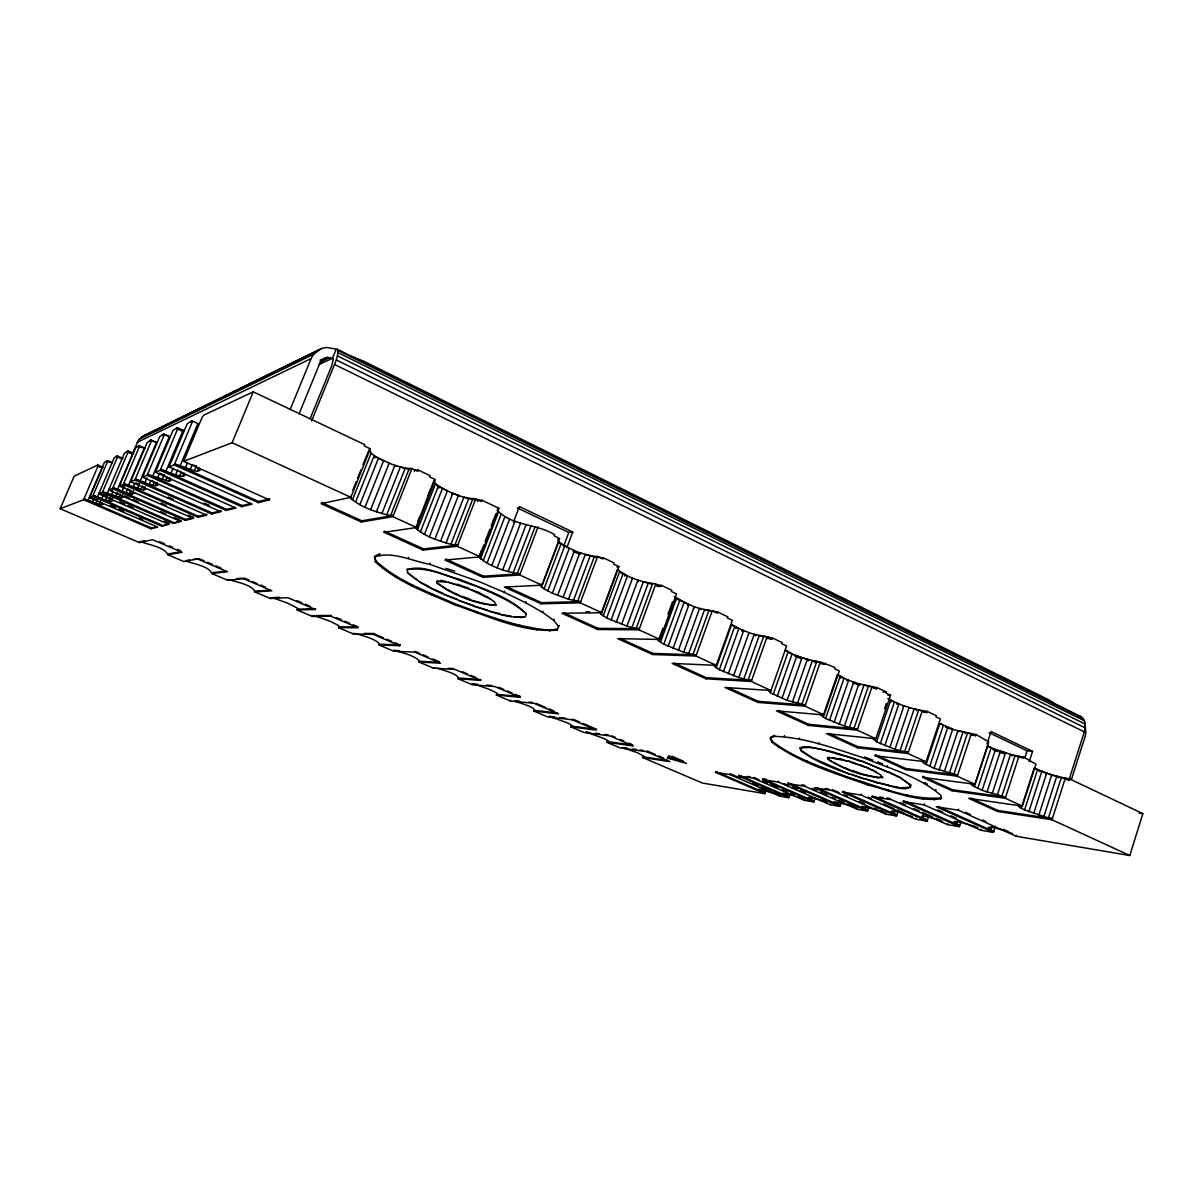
<?xml version="1.0" encoding="UTF-8"?>
<svg xmlns="http://www.w3.org/2000/svg" width="1203" height="1203" viewBox="0 0 1203 1203"><rect width="100%" height="100%" fill="white"/><g stroke="black" fill="none" stroke-linecap="round" stroke-linejoin="round"><path stroke-width="1.5" d="M1068.82 780.431L1084.309 731.875C1085.903 726.732 1086.008 719.62 1080.76 716.552L337.321 349.306L326.299 347.472L321.487 348.494L144.495 435.366L138.901 439.396L132.165 454.027M910.445 787.589L910.686 784.912L899.453 777.003L861.183 760.822L832.04 751.664L809.754 746.973L803.183 746.717L800.251 747.86L800.912 750.792C823.348 767.078 850.957 774.461 877.062 782.822C883.558 782.311 908.551 794.837 910.686 784.912M922.325 760.958L923.558 763.048L934.114 768.311L957.648 775.093L905.769 768.522L875.468 754.717L875.107 755.77L905.423 769.559L957.287 776.191L974.896 784.281L988.821 741.845L976.099 734.567L957.934 730.642L944.25 771.89M445.516 558.929L483.426 576.192L520.207 573.771C505.651 571.906 490.298 566.869 479.08 557.23L481.185 550.884M437.095 581.004L436.975 582.944C453.726 595.229 475.23 604.342 496.042 605.154L494.388 601.816L490.613 599.184L470.719 589.635L448.268 582.267L436.884 581.545L438.839 580.929M940.716 798.897L941.197 795.649C919.588 776.597 890.431 768.912 864.265 758.07C834.957 748.777 805.348 737.228 774.281 736.341L770.146 738.251L771.77 742.131C800.07 763.168 834.897 773.153 867.724 784.927C891.483 790.882 915.844 801.905 940.716 798.897L941.032 797.905C908.641 800.461 877.303 785.664 846.686 776.777C821.168 766.657 793.995 758.251 772.1 741.168L770.476 737.274L774.627 735.364L774.281 736.341M311.607 420.975L336.344 359.983L338.088 352.674L337.321 349.306M970.941 783.303L971.889 785.243L982.099 790.341L1005.648 797.183L952.385 789.739L922.866 776.296M407.321 569.124L407.546 572.568C426.042 589.32 450.884 596.929 473.636 606.132C490.388 610.808 507.696 619.334 525.41 616.868L526.282 613.831C508.267 595.831 482.117 588.748 459.125 579.124C442.659 575.365 423.682 564.132 407.11 569.651C430.268 565.951 453.275 579.094 475.065 585.756C492.493 593.124 513.395 601.605 526.282 613.831M557.861 539.064L558.613 541.831L569.245 548.418L552.357 593.214L568.463 599.274L580.718 601.62L541.576 602.673L506.433 586.673M995.437 826.356L993.467 832.416L936.295 806.762L958.34 810.205L1016.204 836.265L1129.828 855.528L1142.85 813.634L1069.813 779.003L1061.377 777.454L1048.43 817.935L1024.565 809.965L1018.941 806.837L1018.249 805.048M1064.399 779.228L1064.73 778.161L1051.693 774.973L1034.204 768.191L1033.858 769.243M1018.249 757.379L1018.595 756.311L1023.588 757.078L1035.978 764.191L1022.43 806.145L968.701 798.356L997.482 811.454L1052.008 819.754L1065.317 778.085L1069.467 780.055L1069.813 779.003M1071.497 779.273L1085.046 736.747L1085.888 732.642L1085.001 724.371M1045.437 773.905L1045.768 772.852L1039.603 770.537L1039.272 771.589M1033.648 813.604L1046.595 773.303M1038.745 815.303L1051.693 774.973M1051.963 776.04L1052.309 774.988L1058.76 776.792L1058.429 777.86M1043.783 816.777L1056.73 776.386M1029.197 761.755L1032.565 751.364L991.077 731.574L987.061 743.815M1021.197 808.296L1033.663 769.679M1016.204 836.265L1016.505 835.303M1024.565 809.965L1037.572 769.664L1034.234 767.935M1028.806 811.784L1041.783 771.499M1012.325 756.055L1012.67 754.988L993.377 748.702L993.031 749.755L997.723 751.514M938.295 806.566L993.768 831.468L990.746 829.995L991.858 826.596M1001.783 796.476L1015.091 755.529L1023.242 758.161L1023.588 757.078M997.482 811.454L997.813 810.431L1052.354 818.672L1048.43 817.935M974.896 784.281L922.521 777.349L952.054 790.777L1005.287 798.266L1018.971 756.131M1024.896 757.71L1027.121 750.822L1032.565 751.364M982.099 790.341L995.437 749.604L987.858 746.296M987.001 792.175L1000.31 751.424M992.129 793.89L1005.437 753.108M973.152 826.16C969.723 824.431 942.626 816.882 959.663 825.709L903.558 800.672L903.258 801.604L924.054 804.852L980.836 830.265L981.152 829.333M997.167 795.348L1010.475 754.507L1017.106 755.98M958.34 810.205L958.656 809.228M956.686 824.281L957.829 820.792M939.934 820.611C936.4 818.867 910.566 811.649 927.378 820.266L872.325 795.83L872.025 796.732L891.694 799.8L947.423 824.596L959.362 826.626L960.806 822.235M974.28 786.747L987.678 745.935L991.137 747.725L977.768 788.491M949.287 773.349L962.971 732.025M964.956 733.65L965.317 732.567L947.122 727.935M953.859 774.431L967.543 733.018L975.738 735.65L976.099 734.567M952.054 790.777L952.385 789.739M970.836 734.943L971.197 733.86M957.287 776.191L971.362 733.574M947.423 824.596L947.723 823.694M912.491 816.852C909.348 814.972 879.122 805.92 896.806 815.093L842.747 791.243L842.446 792.13L861.077 795.033L915.784 819.228L916.069 818.356M922.957 798.957L923.287 797.995M934.114 768.311L947.829 727.108L940.265 723.8M924.054 804.852L924.37 803.905M922.385 817.664L923.513 814.281M939.077 770.176L952.776 728.958L945.904 726.266L945.543 727.334M935.648 790.416L935.979 789.394M915.784 819.228L927.092 821.153L928.566 816.702M934.415 799.995L934.746 799.018M958.49 731.875L958.851 730.792M907.273 795.92L907.588 794.957M875.107 755.77L926.039 761.815L940.37 718.883L935.904 716.777L936.265 715.68L927.287 711.424L922.475 710.778L922.115 711.875M926.084 764.627L939.859 723.334L943.423 725.183L929.678 766.416M924.235 783.484L924.566 782.461L927.423 784.206M889.288 785.905L897.874 787.003M888.446 791.123L888.776 790.176M916.28 710.627L916.656 709.544L909.107 707.559L895.032 749.289L876.551 741.875L872.355 737.98M895.032 749.289L904.596 751.785L918.671 709.89L926.927 712.522L927.287 711.424M868.927 806.822L867.498 811.048L814.416 787.754L832.085 790.506L885.784 814.145L886.07 813.288L881.047 811.063M910.521 785.409L899.453 777.003M822.085 713.845L821.198 715.364L825.604 718.492L844.431 726.041L858.912 683.815L877.107 687.62L886.34 691.996L885.964 693.108L890.551 695.289L875.814 738.717L826.416 733.619L857.544 747.785L907.934 753.499L922.415 710.387M899.393 787.815L909.333 787.364M905.423 769.559L905.769 768.522M893.904 813.724L895.062 810.266M885.784 814.145L896.506 815.965L897.964 811.634M884.791 745.665L898.897 703.981L888.19 699.063M876.867 772.642L871.754 769.574L880.626 774.867L882.686 777.724C863.574 777.078 844.025 769.349 827.814 759.288C826.16 756.777 831.634 756.988 827.499 758.101M816.416 787.649L867.784 810.205L864.927 808.867L866.07 805.484M877.348 777.905L882.611 776.597M877.062 782.822L889.453 785.424M903.167 706.717L903.543 705.62L910.19 707.785M889.829 747.559L903.919 705.875L897.122 703.214L896.746 704.296M887.167 766.687L887.513 765.649M899.273 777.514L888.806 771.815M900.07 750.717L914.145 708.928L921.017 710.477M888.641 772.326L861.183 760.822M864.265 758.07L864.611 757.033L872.792 760.116M859.318 773.409L877.513 777.424M884.536 708.853L886.31 703.62M871.589 770.07L865.303 766.852L870.145 768.897M863.483 778.777L851.348 774.161M876.551 741.875L890.716 700.116L888.085 698.387M890.972 701.785L891.348 700.702M861.077 795.033L861.378 794.13M880.265 743.74L894.4 702.026L890.716 700.116M867.724 784.927L868.04 783.995M832.085 790.506L832.386 789.634L839.092 792.597M844.431 726.041L853.95 728.492L868.431 686.101L876.731 688.733L877.107 687.62M843.604 760.131L850.792 761.694L829.078 757.574M800.085 748.356C815.393 744.913 831.198 753.123 846.07 756.326L846.25 755.815M815.138 797.724L813.709 801.92L762.476 779.649L778.446 782.13L830.235 804.732L830.521 803.905M785.559 650.567C800.702 660.191 819.333 660.041 834.987 667.65L834.596 668.778L839.333 671.018L824.145 714.958L776.401 710.853L808.386 725.409L857.198 730.161L872.1 686.537M845.258 768.416L830.115 760.567L827.679 757.604M846.356 777.724L846.686 776.777M857.544 747.785L857.904 746.717L908.31 752.386L904.596 751.785M849.438 774.04L813.168 758.266L801.078 750.311L800.251 747.86M830.235 804.732L839.935 806.371L841.393 802.07M852.19 771.018L845.423 767.935M865.137 767.349L852.265 762.191M766.311 779.379L762.762 778.837L813.98 801.123L811.198 799.83L812.371 796.446M853.092 683.063L853.483 681.966L860.175 684.131L859.799 685.229L854.777 683.605M839.198 724.311L853.694 682.131L846.972 679.515L846.581 680.627M825.619 769.92L825.935 768.988M832.446 757.74L837.393 758.612M849.453 727.469L863.949 685.169L868.431 686.101M806.717 761.995L807.033 761.063M822.792 716.777L837.408 674.447L844.01 678.221L829.468 720.417M825.604 718.492L840.19 676.251M840.686 678.056L841.062 676.943L837.799 675.259M818.521 743.755L818.882 742.732M849.047 805.168L834.055 801.709L840.205 805.544L788.085 782.762L787.785 783.589L804.566 786.221L804.867 785.364L801.514 784.852M790.206 793.409L788.717 797.694L738.386 775.89L753.589 778.266L804.476 800.356L804.747 799.559M834.1 722.386L848.611 680.221L841.062 676.943M778.446 782.13L778.732 781.303M658.282 638.507L658.387 640.567L663.8 644.222L683.71 652.206L699.529 608.462L717.71 612.041L727.77 616.808L727.349 617.966L732.371 620.342L716.251 665.349L672.146 663.409L705.95 678.793L751.258 681.454L770.988 690.522L724.988 687.469L757.875 702.417L804.987 706.161L820.341 662.011L825.108 664.282L825.499 663.154M820.506 663.785L820.897 662.658M790.792 754.416L791.123 753.469M799.183 739.123L799.544 738.116M766.356 789.469L764.897 793.649L715.439 772.311L729.92 774.567L779.92 796.191L780.191 795.424L775.018 793.183M808.386 725.409L808.762 724.341L857.574 729.033L853.95 728.492M738.672 775.093L788.988 796.897L786.251 795.649L787.469 792.145M771.77 742.131L772.1 741.168M728.672 687.86L758.251 701.334L805.378 705.018L787.123 700.402L802.04 657.725L808.747 659.815L808.356 660.928M792.386 702.131L807.303 659.424M715.71 771.529L765.168 792.882L762.461 791.649L763.664 788.236M778.852 747.649L779.183 746.702M784.13 736.612L784.476 735.619M797.409 703.544L812.326 660.748L820.341 662.011M814.792 662.642L815.183 661.515M801.845 704.522L816.762 661.635M787.123 700.402L770.236 692.642L786.612 646.041L781.755 643.74L782.145 642.597L772.386 637.966L754.191 634.312L738.837 677.53L719.304 669.695L714.236 666.236L714.492 664.357M773.213 694.447L788.221 651.695L785.303 649.815M777.198 696.417L792.175 653.74L788.221 651.695M795.003 656.267L795.394 655.154L802.01 657.635L801.619 658.748L796.657 656.898M753.589 778.266L753.875 777.454L758.958 779.664M781.95 698.447L796.882 655.785M768.988 638.838L771.98 639.109L772.386 637.966M729.92 774.567L730.191 773.785L740.537 778.251M757.875 702.417L758.251 701.334M755.439 635.921L755.83 634.793L748.898 632.613M738.837 677.53L743.845 678.928L759.198 635.62L767.078 636.778L771.98 639.109M743.845 678.928L748.221 679.86L763.589 636.462M751.258 681.454L767.078 636.778M767.499 638.688L767.905 637.56M723.439 671.74L738.853 628.537L731.68 624.462L716.161 667.815M741.95 631.229L742.356 630.101L749.048 632.613L733.544 675.8M728.281 673.815L743.68 630.643L732.236 625.365M705.95 678.793L706.341 677.695L751.68 680.296L748.221 679.86M719.304 669.695L734.762 626.432M735.77 628.522L736.176 627.395M683.71 652.206L693.018 654.477L708.868 610.553L712.236 610.808L717.289 613.199L717.71 612.041M657.184 585.124L661.409 585.35L671.77 590.267L671.334 591.425L676.507 593.876L659.891 639.44L617.801 638.688L652.567 654.507L695.951 656.011L712.236 610.808M667.56 758.116L668.718 755.77L686.492 763.424L667.56 758.116L667.845 757.349L683.319 761.694M673.048 648.462L688.913 604.778L674.417 596.583M678.387 650.462L694.206 606.763L701.379 609.034M694.146 607.996L694.552 606.853L675.996 598.748L675.575 599.891M764.897 793.649L702.402 783.048L642.522 757.469L644.387 756.567L637.725 752.852L622.207 747.499M586.207 732.116L604.568 738.732L608.733 741.319L606.974 742.296L619.981 747.845L646.808 751.725L647.079 750.973L655.319 754.522M688.702 653.575L704.537 609.756L708.868 610.553M652.567 654.507L652.973 653.394L696.372 654.853L693.018 654.477M658.387 640.567L662.868 628.252M667.996 614.177L672.492 601.861M660.492 642.252L676.477 598.387M663.8 644.222L679.74 600.432M668.086 646.342L683.966 602.613M687.349 605.44L687.755 604.297M661.409 585.35L660.973 586.508L655.77 584.056L643.259 581.861L626.943 626.131L606.643 617.981L600.853 614.147L600.372 611.876M626.943 626.131L631.921 627.485L648.237 583.124M631.921 627.485L636.176 628.342L652.507 583.876M593.485 557.981L593.936 556.809L603.395 557.846L614.071 562.899L613.635 564.087L618.943 566.598L601.831 612.733L561.891 613.244L597.65 629.515L638.973 629.816L655.77 584.056M624.643 576.072L625.079 574.914L620.853 572.748M514.673 701.108C518.418 702.672 536.252 707.454 534.177 710.326L533.891 711.078L547.38 716.838L572.417 719.815L572.703 719.048M606.974 742.296L633.5 746.025L609.966 735.92L584.026 732.492L570.778 726.823L572.402 725.785L568.011 723.093L549.53 716.447M611.079 620.177L627.455 575.921L617.38 569.62L600.853 614.147M616.177 622.357L632.522 578.132L625.079 574.914M621.59 624.387L637.906 580.147L651.71 584.147M638.026 581.5L638.447 580.342L631.56 577.756M597.65 629.515L598.071 628.387L639.41 628.643L636.176 628.342M603.154 615.921L619.635 571.515M606.643 617.981L623.064 573.666M577.59 601.395L594.432 556.387L597.59 556.478L602.959 559.019L603.395 557.846M497.2 510.252C512.252 526.343 537.004 523.546 554.613 534.718L554.162 535.906L559.636 538.508L541.967 585.199L504.328 587.049L541.155 603.801L580.267 602.823L597.59 556.478M549.576 631.289L549.966 630.237L557.485 629.064L557.094 630.131C521.485 632.823 487.41 615.575 454.268 604.658C427.08 592.538 397.531 582.417 375.381 561.831L374.674 556.087L375.802 560.778C397.922 581.395 427.486 591.515 454.659 603.635C485.531 615.094 516.899 627.364 549.966 630.237M557.094 630.131L558.989 625.365L558.583 626.447L553.696 620.387L554.117 619.304M563.064 597.515L579.891 552.733L592.342 556.418M568.463 599.274L585.275 554.448L594.432 556.387M573.425 600.583L590.237 555.681M552.357 593.214L544.072 588.793L561.064 543.846M541.155 603.801L541.576 602.673M563.621 546.207L568.808 532.463L572.733 532.012L566.869 547.545M547.756 590.944L564.688 546.087M553.696 620.387L542.523 612.312L542.944 611.199M437.697 668.206C443.29 670.417 457.501 673.8 458.283 677.906L457.997 678.657L472.012 684.642L472.298 683.89L476.553 684.823L489.816 689.575L496.854 693.123L497.561 694.236L496.298 695.018L510.057 700.898L510.343 700.146M536.764 629.951L537.155 628.913M573.229 551.56L573.666 550.403L580.658 553.034L580.222 554.192L574.974 552.222M557.575 595.455L574.433 550.688L558.072 542.583M496.298 695.018L520.027 697.334L520.313 696.552L515.335 694.417M542.523 612.312L525.651 602.718L526.072 601.59M520.794 617.74L524.072 616.628M519.636 626.297L520.027 625.274M544.072 588.793L541.561 586.914L558.613 541.831M513.11 572.869L530.914 526.222M499.335 620.598L499.726 619.59M501.546 614.658L511.245 616.131M517.215 573.62L535.049 526.854M436.659 485.32C450.554 492.839 465.877 499.997 481.937 500.253L498.944 508.313L480.238 556.824L445.065 560.087L482.974 577.335L519.741 574.989L538.072 526.869M485.155 596.132L478.568 592.327L470.719 589.635M513.365 522.282L519.395 506.568L572.733 532.012M497.185 567.726L515.019 521.215M484.283 604.162L496.042 605.154M490.613 599.184L486.719 596.342M502.749 569.816L520.568 523.29M488.253 610.959L500.072 613.68M508.177 571.575L525.982 525.004M525.651 602.718L504.207 592.312L504.628 591.199M480.448 558.839L498.508 511.997M483.17 560.824L501.17 514.117M470.147 599.861L484.478 603.635M487.05 563.079L504.989 516.463M482.974 577.335L483.426 576.192M473.636 606.132L488.448 610.447M491.832 565.425L509.711 518.884M477.11 613.244L477.501 612.222M448.433 590.688L436.975 582.944M455.125 584.132L448.268 582.267M455.095 593.861L448.644 590.162M454.268 604.658L454.659 603.635M458.584 600.477L473.832 605.62M355.306 633.425C362.704 635.77 376.419 639.049 379.441 644.206L379.14 644.973L393.697 651.199L393.998 650.432C401.667 652.267 416.449 656.252 419.245 661.214L418.945 661.981L433.23 668.086L435.245 667.59M462.478 596.989L455.29 593.335M479.08 557.23L483.771 545.049M485.11 541.576L489.816 529.395M491.155 525.906L495.862 513.726M430.839 588.087L442.569 593.034M417.035 526.297L415.682 526.929L415.802 528.147C425.426 536.929 438.629 540.764 450.914 544.282L468.839 498.253L475.771 498.764L481.471 501.471L481.937 500.253M432.118 595.335L432.524 594.327M450.914 544.282L454.929 544.989L472.869 498.824M393.697 651.199L414.659 652.116L414.96 651.334L419.832 653.409M442.719 581.184L445.711 581.184M454.929 544.989L457.787 545.049L423.531 548.914L384.479 531.124L384.013 532.297L423.065 550.072L457.32 546.282L475.771 498.764M477.741 501.546L478.208 500.328M444.012 594.327L457.155 599.274M411.982 585.831L412.388 584.808M452.042 494.358L452.508 493.155L459.726 495.877M434.9 539.139L452.839 493.23M419.892 582.117L429.471 586.718M374.238 557.154C392.223 550.568 411.922 561.109 429.772 564.342L430.208 563.215M379.14 644.973L399.682 645.695L399.998 644.898L395.035 642.763M440.554 541.26L458.478 495.35M446.012 543.019L463.922 497.065L468.839 498.253M415.802 528.147L433.967 480.418M384.013 532.297L416.554 527.531L435.396 479.636L429.561 476.869L430.042 475.651L418.328 470.087L414.764 470.283L414.283 471.501M417.411 529.876L435.576 483.651L434.042 481.786M408.133 558.538L408.569 557.425M420.358 531.982L438.463 485.892L435.576 483.651M438.779 488.087L439.245 486.884M407.546 572.568L412.148 576.297M424.448 534.343L442.493 488.343L438.463 485.892M423.065 550.072L423.531 548.914M429.411 536.779L447.396 490.854L442.493 488.343M382.569 568.508L382.975 567.47M395.08 576.703L395.486 575.666M185.578 560.869C193.172 563.786 209.578 566.387 211.788 573.5L227.562 580.237L227.893 579.455C235.352 581.53 253.367 585.214 254.886 591.906L270.344 598.508L270.66 597.726L274.449 598.402L288.149 603.32L297.712 608.357L297.126 609.951L312.284 616.432L312.6 615.65L316.479 616.372L330.088 621.259L338.118 625.244L339.532 626.673L338.539 627.635L353.396 633.981L373.216 634.342L373.516 633.545L383.441 637.801M417.712 521.756L419.742 516.598M427.877 495.922L430.584 489.019M351.321 496.057L350.148 496.794L350.509 498.132C360.569 507.034 374.013 511.26 386.749 514.794L405.246 468.162L411.952 468.523L417.832 471.32L418.328 470.087M386.749 514.794L390.674 515.425L409.2 468.689M350.509 498.132L370.268 448.779L364.253 445.922L364.75 444.689L253.262 391.832L204.315 414.885L202.39 416.689L183.668 461.32L232.119 442.719L350.81 497.305L321.081 503.666L361.351 521.982L392.885 516.658L411.952 468.523M375.381 561.831L375.802 560.778M379.486 554.914L379.907 553.816L375.983 555.515M353.396 633.981L353.697 633.214M361.351 521.982L361.817 520.809L393.381 515.41L390.674 515.425M370.644 509.636L389.171 463.155L375.396 456.719L374.915 457.937M312.284 616.432L330.915 616.192L331.231 615.38L312.6 615.65M376.389 511.801L394.9 465.305L409.697 469.621M381.892 513.561L400.373 467.02L405.246 468.162M352.359 499.997L371.125 453.185L369.05 449.681L370.268 448.779M355.547 502.222L374.238 455.546L371.125 453.185M297.126 609.951L315.321 609.5L315.637 608.688L297.442 609.169M359.862 504.689L378.494 458.102L374.238 455.546M365.02 507.215L383.592 460.704L378.494 458.102M352.855 490.057L356.223 481.651M357.577 478.283L360.945 469.877M362.975 464.824L368.374 451.366M336.058 349.426L332.434 358.299L318.84 364.614M227.562 580.237L243.653 578.748L243.998 577.936L248.961 580.057M310.163 418.629L331.712 365.862L333.396 358.81L327.547 357.321L320.058 360.238M258.239 502.628L258.69 501.531L269.848 498.794L269.382 499.922L258.239 502.628L174.224 464.944L169.006 466.944L187.157 423.832L191.668 420.824L198.45 423.757M299.126 413.757L319.983 362.87L325.141 357.847M178.36 429.426L183.277 431.546L183.743 430.479L177.172 427.651L172.931 430.509L155.337 472.193L160.21 470.328L241.683 506.658L242.134 505.591L250.81 503.455M290.179 409.516L311.126 358.539L313.622 354.223L321.487 348.494M157.097 442.644L150.916 440.012L147.172 442.584L130.571 481.696L134.841 480.057L211.683 513.952L212.104 512.944L221.247 510.704M140.946 541.786C148.901 544.764 165.006 547.365 167.803 554.718L183.909 561.59L198.991 558.613L204.059 560.778M169.548 437.802L169.984 436.764L163.623 434.042L159.638 436.734L142.555 477.11L147.112 475.35L226.209 510.418L226.63 509.38L234.75 507.395M144.992 448.178L138.992 445.621L135.458 448.072L119.323 486.027L123.338 484.478L198.059 517.26L198.45 516.298L207.051 514.192M232.119 442.719L253.262 391.832M258.69 501.531L174.691 463.817L194.345 470.719L196.48 465.591M173.112 523.335L181.127 520.538L180.736 521.47L173.112 523.335L102.33 492.553L98.766 493.907L168.886 524.358L161.683 526.117L92.706 496.237L89.353 497.531L104.24 462.704L107.247 460.584L111.383 462.313M194.345 470.719L197.518 471.2L198.946 467.772M180.736 521.47L108.736 490.087L112.526 488.629L185.217 520.388L185.608 519.44L193.698 517.455L188.54 515.2M191.668 420.824L191.202 421.937L192.57 421.291L174.224 464.944M242.134 505.591L160.661 469.245L170.916 473.335L173.082 468.193M226.63 509.38L147.548 474.298L168.766 481.23L170.179 477.892M103.187 467.275L97.819 465.02L74.165 476.147L60.15 508.734L83.624 499.726L150.871 528.734L156.345 526.613M170.916 473.335L175.623 474.869L177.788 469.726M180.014 466.087L197.863 423.576M175.623 474.869L179.623 475.907L181.067 472.478M185.292 468.072L187.442 462.96M161.683 526.117L169.262 523.455L164.134 521.215M179.623 475.907L182.661 476.388L184.089 472.944M190.179 469.651L192.315 464.538M198.45 516.298L123.759 483.486L143.593 490.012L145.022 486.613M212.104 512.944L135.277 479.05L149.292 484.313L150.706 480.959M152.555 476.403L169.337 436.644L164.375 434.509L163.172 435.08L163.623 434.042M149.292 484.313L152.992 485.29L154.42 481.937M177.172 427.651L176.721 428.734L177.999 428.133L160.21 470.328M157.488 478.268L159.668 473.08M152.992 485.29L155.773 485.756L157.202 482.403M162.029 479.741L164.209 474.553M165.819 471.426L183.112 430.328M60.15 508.734L139.337 542.553L139.668 541.756M165.879 480.749L167.277 477.426M173.503 522.418L102.721 491.621L121.338 497.786L122.766 494.418M128.465 485.456L144.315 448.102L138.586 446.599L138.992 445.621M185.608 519.44L112.932 487.681L126.104 492.629L127.563 489.17M150.916 440.012L150.495 441.02L151.608 440.493L156.435 442.554L140.119 481.08M134.841 480.057L151.608 440.493M126.104 492.629L129.563 493.561L130.962 490.268M133.097 487.2L134.541 483.801M129.563 493.561L132.119 494.012L133.533 490.704M137.337 488.598L139.503 483.501M140.916 489.561L142.36 486.147M147.112 475.35L164.375 434.509M144.901 482.869L147.022 477.847M151.232 527.876L83.999 498.839L99.217 504.268L100.646 500.929M162.059 525.215L93.097 495.335L101.669 498.719L103.127 495.29M107.172 493.456L124.435 453.23L127.789 450.899L133.608 453.366L133.217 454.328L128.841 452.478M101.669 498.719L105.533 500.012L106.992 496.583M127.789 450.899L127.383 451.862L132.916 453.32L117.503 489.576M112.526 488.629L128.375 451.396M105.533 500.012L108.766 500.899L110.225 497.471M111.533 495.095L112.962 491.741M108.766 500.899L111.142 501.335L112.616 497.907M115.518 496.418L116.947 493.065M123.338 484.478L139.638 446.118M118.856 497.335L120.285 493.982M121.984 491.275L124.195 486.087M97.819 465.02L97.443 465.892L102.466 467.26L88.21 500.583M83.624 499.726L98.27 465.501M107.247 460.584L106.856 461.471L112.044 462.869M92.706 496.237L107.744 461.065M92.33 502.132L93.759 498.809M97.428 497.125L114.044 458.102L117.217 455.877L122.886 458.268L122.495 459.2L116.826 456.809L117.217 455.877M96.09 503.395L97.518 500.057M102.33 492.553L117.759 456.373L116.826 456.809M1053.828 704.642L1053.422 702.747L1048.926 699.89L363.321 361.035L349.441 355.817M141.413 437.005L317.156 350.795M154.661 431.306L163.082 427.2M184.946 416.509L188.315 414.87M191.683 413.215L205.142 406.644M260.675 379.516L264.043 377.877M138.901 439.396L313.622 354.223M137.112 442.388L311.126 358.539M320.795 360.494L327.547 357.321M319.878 362.238L330.028 357.486M497.35 508.989L498.944 508.313M479.155 556.132L480.719 555.606M540.703 584.432L542.418 583.996M150.871 528.734L157.683 527.079L89.353 497.531M185.217 520.388L193.292 518.418L119.323 486.027M198.059 517.26L206.63 515.185L130.571 481.696M211.683 513.952L220.826 511.726L142.555 477.11M226.209 510.418L235.938 508.057L155.337 472.193M241.683 506.658L252.089 504.132L169.006 466.944M617.019 567.079L618.943 566.598M144.495 435.366L147.939 434.599M141.337 541.395L144.676 540.673M139.337 542.553L152.661 539.711L182.044 552.312L167.803 554.718M168.134 553.921L180.6 551.786M186.074 560.523L189.773 559.966M193.457 559.425L197.142 558.884M212.119 572.703L225.999 571.139M211.788 573.5L227.397 571.771L198.645 559.44M236.841 578.598L242.209 578.102M197.518 471.2L200.059 470.313L193.668 465.005M255.216 591.124L270.449 590.132M182.661 476.388L185.036 475.546L179.833 471.17M254.886 591.906L271.818 590.823L243.653 578.748M168.766 481.23L170.991 480.448L170.149 479.245L160.6 473.38M155.773 485.756L157.864 485.035L151.728 480.373M270.66 597.726L279.367 597.289M270.344 598.508L287.743 597.665L315.321 609.5M143.593 490.012L145.548 489.335L142.631 486.704M132.119 494.012L133.969 493.38L128.029 489.05M121.338 497.786L123.067 497.185L117.217 493.019M111.142 501.335L112.781 500.764L109.954 498.418M883.017 692.086L886.34 691.996M887.964 695.349L890.551 695.289M585.921 611.771L589.545 611.726M338.84 626.868L358.238 626.974L353.186 624.808M338.539 627.635L357.923 627.786L330.915 616.192M364.509 633.395L373.516 633.545M379.441 644.206L399.998 644.898M393.998 650.432L399.246 650.658M656.763 586.282L659.575 586.432M419.245 661.214L439.095 662.357M418.945 661.981L440.599 663.244L414.659 652.116M440.343 580.478L442.93 580.643M448.223 668.282L453.742 668.642M433.23 668.086L455.275 669.545L480.704 680.462L457.997 678.657M458.283 677.906L481.005 679.68M472.298 683.89L477.621 684.342M486.508 685.093L491.832 685.56M472.012 684.642L495.095 686.627L520.027 697.334M514.463 616.613L520.989 617.214M496.583 694.266L520.313 696.552M515.892 700.717L519.606 701.093M528.869 702.041L532.568 702.417M510.057 700.898L534.132 703.379L558.583 713.875L533.891 711.078M822.04 663.951L825.108 664.282M534.177 710.326L557.109 712.913M549.455 716.311L554.809 716.943M560.177 717.574L565.545 718.206M873.589 688.357L876.731 688.733M571.049 726.086L596.673 729.334L582.974 723.454M570.778 726.823L596.402 730.101L572.417 719.815M586.147 731.995L589.846 732.477M595.41 733.213L599.124 733.695M604.688 734.431L608.387 734.928M923.709 712.086L926.927 712.522M1139.151 813.123L1142.85 813.634M607.244 741.559L631.996 745.018M972.475 735.183L975.738 735.65M623.831 747.634L627.41 748.146M632.763 748.913L636.342 749.439M639.921 749.95L643.5 750.461M642.793 756.747L668.327 760.612M642.522 757.469L669.891 761.634L646.808 751.725M747.108 776.401L750.492 776.927M825.303 788.536L828.837 789.093M879.483 796.942L883.062 797.499M886.641 798.055L890.22 798.612M1066.084 779.499L1069.467 780.055M779.92 796.191L788.717 797.694M804.476 800.356L813.709 801.92M867.498 811.048L857.318 809.318L804.566 786.221M980.836 830.265L993.467 832.416M99.217 504.268L102.841 504.659L102.195 503.215M839.123 758.491L842.22 759.258M1080.76 716.552L1078.068 715.83L1080.956 717.86M865.348 778.807L877.213 782.341M794.13 795.574L782.807 793.183L786.251 795.649M445.967 568.357L454.734 571.199M429.772 564.342L479.786 581.921L504.207 592.312M1006.204 753.183L999.633 751.048L999.287 752.116L1004.219 753.71M1045.768 772.852L1052.309 774.988M456.869 584.087L463.005 586.102M846.07 756.326L861.017 761.319M850.626 762.191L857.98 764.657M852.356 770.537L859.483 772.928M1006.791 831.529C1004.986 830.611 980.761 823.303 990.746 829.995M877.303 809.905L861.664 806.296L864.927 808.867M389.08 463.185L396.419 465.952M464.584 586.703L469.35 588.493M462.689 596.462L470.343 599.335M877.694 761.95L882.611 763.8M859.574 764.702L863.874 766.311M1008.309 832.04L1012.67 833.679M878.656 810.356L882.566 811.83M850.341 805.619L854.16 807.048M827.153 802.521C825.544 801.393 800.175 793.288 811.198 799.83M797.815 796.837L800.236 797.739M776.958 794.085L758.973 789.228L762.461 791.649M98.781 466.448L101.473 467.576M159.548 541.681L164.435 543.771M169.337 545.876L172.6 547.275M177.488 549.38L180.751 550.779M207.442 562.237L212.51 564.418M215.893 565.861L220.976 568.042M252.269 581.485L257.247 583.62M260.555 585.034L265.517 587.169M296.675 600.553L301.848 602.763M305.306 604.252L310.464 606.462M336.299 617.56L341.366 619.725M344.735 621.184L349.802 623.349M386.749 639.214L391.727 641.349M423.065 654.808L427.937 656.898M432.794 658.988L439.275 661.77M462.358 671.68L467.441 673.86M470.824 675.319L475.922 677.5M498.719 687.274L503.696 689.424M507.019 690.853L512.012 692.988M536.057 703.319L545.831 707.514M549.094 708.913L553.981 711.003M574.417 719.785L579.545 721.98M611.921 735.89L615.289 737.334M620.327 739.499L623.695 740.928M628.733 743.093L632.086 744.537M658.612 755.935L663.56 758.055M373.216 634.342L399.682 645.695M672.221 756.401L683.53 761.273M110.225 505.501L115.353 507.726M118.766 509.2L123.894 511.41M139.262 518.072L142.676 519.546M752.612 783.484L757.785 785.724M761.228 787.213L771.574 791.694M104.285 495.215L107.714 496.704M119.683 501.907L124.811 504.132M128.225 505.621L133.353 507.846M762.356 781.138L767.439 783.348M770.837 784.822L777.619 787.77M782.702 789.98L786.1 791.454M791.183 793.664L794.581 795.138M799.664 797.348L803.063 798.822M787.785 783.589L839.935 806.371M109.142 489.14L112.571 490.629M124.571 495.862L129.713 498.102M133.142 499.606L138.285 501.846M160.555 511.576L165.698 513.816M174.27 517.546L179.412 519.801M783.739 783.499L788.747 785.679M792.1 787.138L797.108 789.333M800.446 790.792L805.454 792.972M822.175 800.266L827.183 802.446M124.901 487.305L119.744 485.05L124.165 487.08M161.022 503.14L166.179 505.395M811.664 788.341L816.777 790.582M820.175 792.07L826.972 795.063M832.085 797.288L835.483 798.792M838.882 800.281L843.995 802.521M847.393 804.01L857.589 808.476M842.446 792.13L896.506 815.965M168.179 497.065L173.247 499.305M844.13 794.807L847.483 796.281M859.228 801.454L864.265 803.679M874.325 808.115L877.679 809.589M204.239 503.17L209.337 505.44M868.22 797.168L871.634 798.672M883.603 803.965L893.859 808.506M897.273 810.025L904.115 813.048M900.445 802.642L905.513 804.897M913.949 808.657L919.017 810.912M922.4 812.416L932.52 816.927M935.904 818.431L942.656 821.438M872.025 796.732L927.092 821.153M903.258 801.604L959.362 826.626M937.738 809.89L942.746 812.13M951.092 815.875L956.099 818.115M972.791 825.589L977.813 827.829M965.468 812.296L970.565 814.596M982.475 819.965L985.889 821.499M1002.896 829.168L1008.009 831.468M183.668 461.32L269.382 499.922M89.729 496.628L92.451 497.862M99.157 492.989L101.954 494.268M321.562 502.478L361.817 520.809M564.012 612.883L598.071 628.387M619.876 638.327L652.973 653.394M674.236 663.079L706.341 677.695M778.461 710.537L808.762 724.341M828.416 733.289L857.904 746.717M970.731 798.1L997.813 810.431M392.885 516.658L416.554 527.531M457.32 546.282L480.238 556.824M519.741 574.989L541.967 585.199M580.267 602.823L601.831 612.733M638.973 629.816L659.891 639.44M695.951 656.011L716.251 665.349M804.987 706.161L824.145 714.958M857.198 730.161L875.814 738.717M907.934 753.499L926.039 761.815M1005.287 798.266L1022.43 806.145M1052.008 819.754L1129.828 855.528M517.335 507.937L568.808 532.463M989.061 732.687L1027.121 750.822M336.344 359.983L1085.196 727.89M334.66 364.539L1084.309 731.875M337.742 350.253L1082.956 718.251M338.088 352.674L1084.489 720.838M337.517 355.938L1085.241 724.116M93.819 498.478L97.413 500.283M103.353 494.899L107.037 496.749M135.548 482.794L139.503 484.854M413.471 577.184L417.456 579.831M770.236 692.642L768.085 690.056M540.418 585.425L541.561 586.914"/></g></svg>
